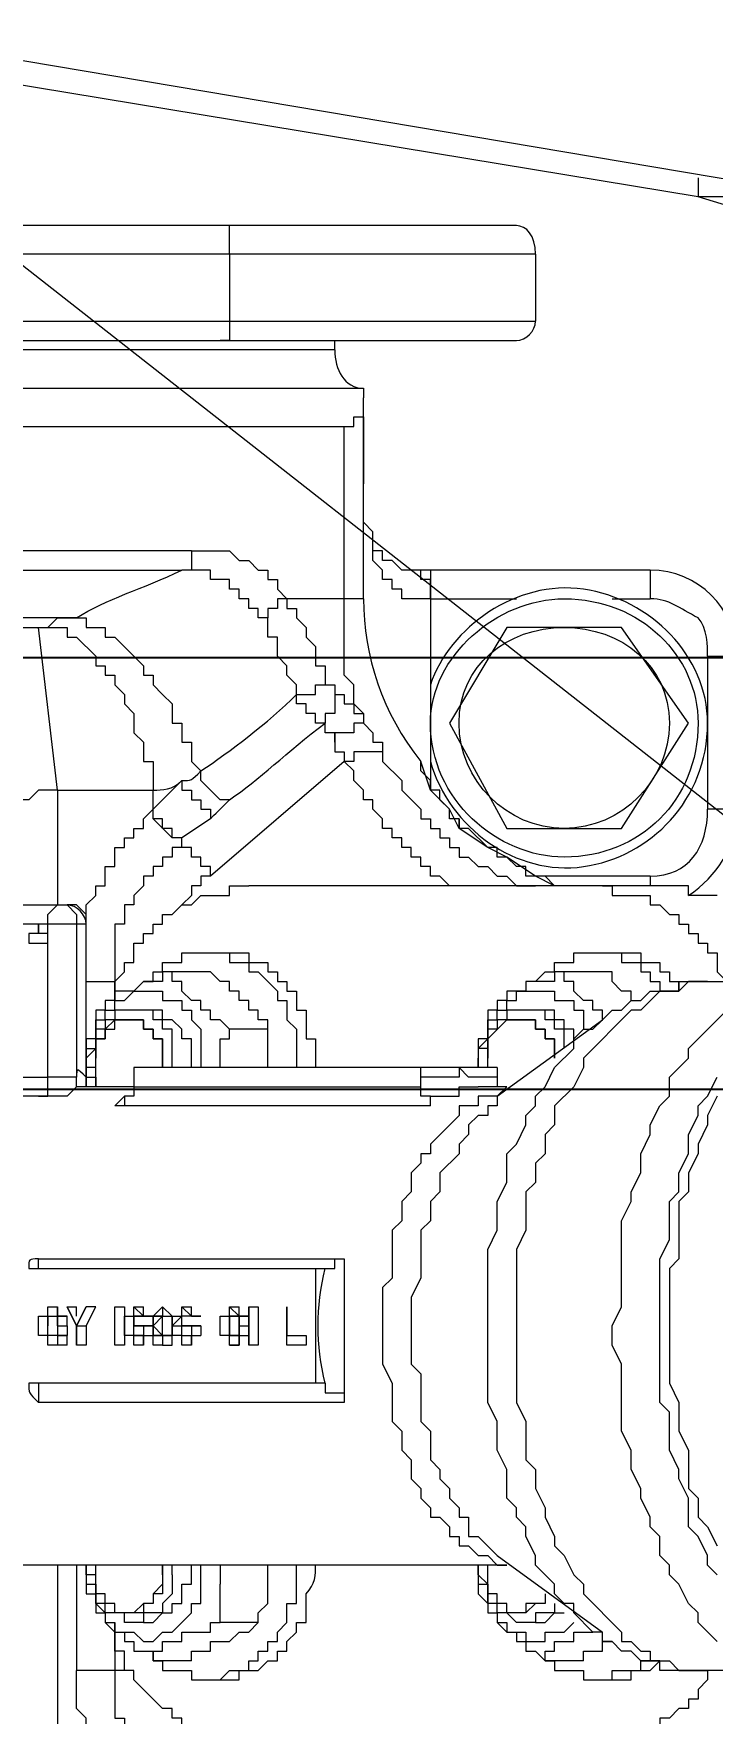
# Model space of a CAD drawing. Header units: millimetres. Extents: x 25083 to 52777, y 24772 to 45779.
# Drawn here: x 38677.4 to 38703.8, y 33443.9 to 33509.1 of the extents above; entities that cross this region are included whole.
import ezdxf

# ---------------------------------------------------------------- set-up
doc = ezdxf.new("R2010")
doc.units = ezdxf.units.MM
doc.layers.add('小车', color=7, linetype='Continuous')
doc.styles.get("Standard").update_dxf_attribs({"font": ''})
doc.styles.get('Standard').set_extended_font_data('SimSun')
doc.dimstyles.new('15', dxfattribs={"dimtxt": 15, "dimasz": 10, "dimexe": 2, "dimexo": 1, "dimgap": 1, "dimtad": 1, "dimdsep": 46, "dimtxsty": 'Standard', "dimcen": 2.5, "dimadec": 0, "dimazin": 0, "dimtfac": 1, "dimtmove": 2, "dimatfit": 3, "dimfxl": 1, "dimtolj": 1, "dimarcsym": 0})
doc.dimstyles.new('ISO-25', dxfattribs={"dimtxt": 2.5, "dimasz": 2.5, "dimexe": 1.25, "dimexo": 0.625, "dimtad": 1, "dimtxsty": 'Standard', "dimcen": 2.5, "dimadec": 0, "dimazin": 0, "dimtfac": 1, "dimtmove": 0, "dimatfit": 3, "dimfxl": 1, "dimarcsym": 0})

# ---------------------------------------------------------------- blocks, each defined once
blk = doc.blocks.new('*D925')
at = {"color": 0, "lineweight": -2}
for p, q in [((29677.862, 34881.662), (29677.862, 32448.293)), ((40733.017, 34757.645), (40733.017, 32448.293)), ((29680.362, 32449.543), (40730.517, 32449.543))]:
    blk.add_line(p, q, dxfattribs=at)
at = {"color": 0}
for points in [[(29680.362, 32449.96), (29680.362, 32449.127), (29677.862, 32449.543)], [(40730.517, 32449.127), (40730.517, 32449.96), (40733.017, 32449.543)]]:
    blk.add_solid(points, dxfattribs=at)
at = {"layer": 'DEFPOINTS', "color": 0}
for p in [(29677.862, 34882.287), (40733.017, 34758.27), (40733.017, 32449.543)]:
    blk.add_point(p, dxfattribs=at)
at = {"color": 0, "insert": (35205.439, 32451.628), "char_height": 2.5, "attachment_point": 5}
blk.add_mtext('11055,15', dxfattribs=at)
blk = doc.blocks.new('zw$D2F4')
at = {"color": 7, "lineweight": 5}
for points in [[(317.883, 880.492), (317.883, 794.708)], [(318.626, 880.492), (318.626, 793.966)], [(321.226, 793.966), (321.226, 880.492)], [(322.34, 794.708), (322.34, 880.492)], [(309.713, 807.334), (309.713, 842.614)], [(314.541, 842.614), (314.541, 801.393)], [(308.971, 841.871), (308.971, 807.706)], [(316.027, 840.014), (316.027, 800.65)], [(317.512, 801.764), (317.512, 839.271)], [(307.114, 811.791), (307.114, 837.043)], [(323.825, 784.682), (330.881, 826.645)], [(323.454, 787.652), (329.395, 823.674)], [(270.349, 795.08), (270.349, 817.361)], [(300.429, 812.533), (300.429, 813.276), (300.058, 813.648), (300.058, 815.133)], [(306.743, 815.133), (306.743, 813.276)], [(288.546, 813.276), (288.546, 814.762)], [(289.289, 814.39), (289.289, 812.905)], [(295.23, 811.419), (295.23, 814.762)], [(295.973, 814.39), (295.973, 812.162)], [(276.662, 801.393), (276.662, 813.276)], [(277.034, 813.276), (276.662, 813.276)], [(277.405, 813.276), (277.034, 813.276)], [(277.405, 802.135), (277.405, 813.648)], [(279.262, 813.276), (279.633, 813.276)], [(279.262, 812.905), (279.262, 813.276)], [(279.633, 813.276), (280.005, 813.276)], [(280.005, 813.276), (280.005, 812.905)], [(281.861, 813.648), (281.861, 802.135)], [(281.861, 813.276), (282.233, 813.276)], [(282.233, 813.276), (282.233, 801.393)], [(288.917, 811.419), (288.917, 811.791), (288.546, 812.162), (288.546, 813.276)], [(288.546, 813.276), (288.546, 812.905), (289.289, 812.905)], [(294.859, 813.648), (294.488, 813.648), (294.488, 813.276)], [(294.488, 813.276), (294.488, 812.905), (294.859, 812.905)], [(295.23, 813.276), (294.859, 813.276), (294.859, 813.648)], [(294.859, 812.905), (294.859, 813.276), (295.23, 813.276)], [(300.429, 812.533), (306.743, 813.276)], [(306.743, 813.276), (306.743, 812.162), (306.371, 812.162), (306.371, 811.791), (305.628, 811.048), (305.257, 811.048), (305.257, 810.677), (304.886, 810.677), (304.886, 810.305), (304.514, 810.305), (304.143, 809.934), (303.772, 809.934), (303.4, 809.563), (302.658, 809.563), (302.286, 809.191), (301.544, 809.191), (301.544, 808.82), (300.429, 808.82)], [(306.743, 813.276), (306.743, 812.905), (307.114, 812.533), (307.114, 811.791)], [(270.349, 812.533), (259.209, 812.533)], [(278.891, 812.533), (278.891, 812.905)], [(278.891, 812.905), (279.262, 812.905)], [(278.891, 812.162), (278.891, 812.533)], [(279.262, 812.533), (278.891, 812.533)], [(279.262, 812.905), (279.633, 812.905)], [(279.262, 812.905), (279.633, 812.905)], [(279.262, 812.533), (279.262, 812.905)], [(279.262, 812.533), (279.262, 812.905)], [(279.262, 812.533), (279.262, 812.905)], [(279.262, 812.533), (279.262, 812.905)], [(279.633, 812.533), (279.262, 812.533)], [(279.633, 812.533), (279.262, 812.533)], [(279.262, 812.533), (279.262, 812.162)], [(279.262, 812.533), (279.262, 812.162)], [(279.262, 812.533), (279.262, 812.162)], [(279.262, 812.162), (279.262, 812.533)], [(279.633, 812.905), (280.005, 812.905)], [(280.005, 812.905), (279.633, 812.905)], [(279.633, 812.533), (279.633, 812.162)], [(280.005, 812.533), (279.633, 812.533)], [(279.633, 812.533), (280.005, 812.533)], [(280.005, 812.905), (280.005, 812.533)], [(280.005, 812.905), (280.376, 812.905)], [(280.005, 812.905), (280.005, 812.533)], [(280.005, 812.533), (280.005, 812.162)], [(280.005, 812.533), (280.005, 812.162)], [(280.005, 812.533), (280.005, 812.162)], [(280.005, 812.533), (280.376, 812.533)], [(280.376, 812.533), (280.005, 812.533)], [(280.005, 812.162), (280.005, 812.533)], [(280.376, 812.905), (280.376, 812.533)], [(289.289, 812.905), (295.23, 812.905)], [(289.289, 811.791), (289.289, 812.905)], [(295.23, 812.905), (295.602, 812.905), (295.973, 812.533)], [(295.973, 812.533), (295.973, 812.162), (295.602, 811.791), (295.23, 811.791)], [(300.429, 812.533), (295.973, 812.533)], [(300.429, 812.533), (300.429, 808.82)], [(259.951, 808.82), (261.065, 809.934), (261.437, 809.934), (261.437, 810.305), (261.808, 810.305), (261.808, 810.677), (262.551, 810.677), (262.922, 811.048), (263.294, 811.048), (263.665, 811.419), (264.408, 811.419), (264.779, 811.791), (266.264, 811.791)], [(270.349, 811.791), (266.264, 811.791)], [(266.264, 809.934), (266.264, 811.791)], [(278.891, 812.162), (279.262, 812.162)], [(279.633, 811.791), (278.891, 811.791)], [(278.891, 811.791), (279.633, 811.791)], [(278.891, 811.419), (278.891, 811.791)], [(279.633, 812.162), (279.262, 812.162)], [(279.633, 812.162), (280.005, 812.162)], [(279.633, 811.791), (280.376, 812.162)], [(280.376, 812.162), (279.633, 811.791)], [(279.633, 811.791), (280.376, 811.419)], [(280.376, 811.419), (279.633, 811.791)], [(279.633, 811.791), (279.633, 811.419)], [(280.005, 811.791), (280.376, 811.791)], [(280.376, 812.162), (280.376, 811.791)], [(288.917, 811.419), (288.917, 811.791), (289.289, 811.791)], [(295.23, 811.791), (289.289, 811.791)], [(295.23, 811.419), (295.602, 811.419), (295.973, 811.791), (295.973, 812.162)], [(307.114, 811.791), (307.114, 811.419), (306.743, 811.419), (306.743, 810.677), (306.371, 810.677), (306.371, 810.305), (305.257, 809.191), (304.886, 809.191), (304.886, 808.82), (304.514, 808.82), (304.143, 808.449), (303.772, 808.077), (303.029, 808.077), (303.029, 807.706), (302.286, 807.706), (302.286, 807.334), (301.544, 807.334), (301.172, 806.963)], [(270.349, 811.419), (269.607, 811.419), (269.607, 811.048), (268.864, 811.048), (268.493, 810.677), (268.121, 810.677), (268.121, 810.305), (267.75, 810.305), (267.75, 809.563), (267.378, 809.191), (267.378, 808.82), (267.75, 808.449), (267.75, 808.077), (268.493, 807.334), (268.864, 807.334), (268.864, 806.963), (269.978, 806.963)], [(268.121, 809.563), (268.121, 809.934), (268.493, 809.934), (268.493, 810.677), (268.864, 810.677), (268.864, 811.048), (269.978, 811.048), (269.978, 811.419), (270.349, 811.419)], [(270.349, 811.419), (269.235, 811.419), (269.235, 811.048), (268.864, 811.048)], [(279.633, 811.419), (278.891, 811.419)], [(279.633, 811.419), (280.376, 811.048)], [(280.376, 811.048), (280.376, 811.419)], [(288.917, 811.048), (288.917, 811.419), (289.289, 811.419)], [(290.403, 811.419), (288.917, 811.419)], [(288.917, 811.048), (288.917, 811.419), (289.289, 811.419)], [(290.031, 811.419), (289.289, 811.419), (289.289, 811.048), (288.917, 811.048)], [(288.917, 811.048), (289.66, 811.048), (289.66, 811.419), (290.031, 811.419)], [(289.289, 811.419), (295.23, 811.419)], [(289.289, 811.419), (295.23, 811.419)], [(290.403, 811.419), (290.403, 811.048), (291.517, 811.048), (291.517, 810.677), (291.888, 810.677), (291.888, 810.305), (292.26, 810.305), (292.26, 809.934), (292.631, 809.563), (292.631, 808.449), (292.26, 808.449), (292.26, 807.706), (291.888, 807.706), (291.888, 807.334), (291.517, 807.334), (291.145, 806.963), (289.66, 806.963)], [(291.888, 809.563), (291.888, 810.305), (291.517, 810.305), (291.517, 810.677), (291.145, 810.677), (291.145, 811.048), (290.403, 811.048), (290.031, 811.419)], [(291.888, 810.677), (291.888, 811.048), (290.774, 811.048), (290.774, 811.419), (290.403, 811.419)], [(293.002, 811.419), (293.002, 810.305)], [(295.602, 811.419), (295.973, 811.419), (296.344, 811.048), (296.716, 811.048), (296.716, 810.677), (297.459, 810.677), (297.459, 810.305), (298.201, 810.305), (298.201, 809.934), (298.573, 809.934), (298.573, 809.563), (298.944, 809.563), (298.944, 809.191), (299.315, 809.191), (299.687, 808.82)], [(268.864, 811.048), (268.493, 811.048), (268.493, 810.677), (268.121, 810.677), (267.75, 810.305), (267.75, 809.934), (267.378, 809.934), (267.378, 809.563), (267.007, 809.563), (267.007, 809.191), (267.007, 808.82), (266.636, 808.82)], [(268.493, 809.934), (268.493, 810.305), (268.864, 810.305), (268.864, 810.677), (269.235, 810.677), (269.235, 811.048), (270.349, 811.048)], [(288.917, 809.563), (288.917, 811.048)], [(288.917, 810.677), (288.917, 811.048), (290.031, 811.048)], [(291.517, 809.934), (291.517, 810.305), (291.145, 810.677), (290.774, 810.677), (290.774, 811.048), (290.031, 811.048)], [(293.374, 808.077), (293.374, 808.449), (293.002, 808.449), (293.002, 809.191), (292.631, 809.563), (292.631, 810.305), (292.26, 810.305), (292.26, 810.677), (291.888, 810.677)], [(266.264, 810.305), (264.408, 810.305), (264.408, 809.934), (263.665, 809.934), (263.294, 809.563), (262.922, 809.563), (262.922, 809.191), (262.551, 809.191), (262.179, 808.82), (261.437, 808.077), (261.065, 808.077), (261.065, 807.706)], [(263.665, 805.106), (263.665, 806.963), (264.036, 806.963), (264.036, 807.706), (264.408, 807.706), (264.408, 808.077), (264.779, 808.077), (264.779, 808.449), (265.15, 808.82), (265.893, 809.563), (266.264, 809.563), (266.264, 809.934), (267.007, 809.934), (267.007, 810.305), (268.121, 810.305)], [(267.75, 810.305), (266.264, 810.305)], [(269.978, 808.449), (269.607, 808.449), (269.235, 808.82), (268.864, 808.82), (268.864, 809.191), (268.493, 809.191), (268.493, 809.934)], [(278.891, 810.305), (280.005, 810.305)], [(278.891, 809.934), (278.891, 810.305)], [(279.262, 809.934), (278.891, 809.934)], [(280.376, 809.934), (278.891, 809.934)], [(279.262, 809.934), (279.633, 809.934)], [(279.262, 809.563), (279.262, 809.934)], [(279.633, 809.934), (280.005, 809.934)], [(280.005, 810.305), (280.376, 810.305)], [(280.005, 809.934), (280.005, 809.563)], [(280.376, 809.934), (280.005, 809.934)], [(280.376, 810.305), (280.376, 809.934)], [(288.175, 798.05), (288.175, 810.305)], [(288.546, 809.934), (288.175, 809.934), (288.175, 810.305)], [(288.917, 809.563), (288.546, 809.563), (288.546, 809.934)], [(289.66, 808.449), (290.774, 808.449), (290.774, 808.82), (291.145, 808.82), (291.145, 809.191), (291.517, 809.191), (291.517, 809.934)], [(293.002, 810.305), (292.26, 810.305)], [(292.26, 810.305), (293.002, 810.305), (293.374, 809.934), (293.745, 809.934), (293.745, 809.563), (294.488, 809.563), (294.488, 809.191), (294.859, 809.191), (294.859, 808.82), (295.23, 808.82), (295.23, 808.449), (295.602, 808.449), (295.602, 808.077), (295.973, 807.706), (295.973, 807.334), (296.344, 806.963), (296.344, 805.849), (296.716, 805.849), (296.716, 805.106)], [(298.201, 807.706), (298.201, 808.077), (297.83, 808.077), (297.83, 808.449), (297.459, 808.449), (297.459, 808.82), (297.087, 808.82), (297.087, 809.191), (296.716, 809.191), (296.344, 809.563), (295.973, 809.563), (295.973, 809.934), (295.23, 809.934), (295.23, 810.305), (294.488, 810.305), (293.002, 810.305)], [(269.978, 808.077), (269.235, 808.077), (268.864, 808.449), (268.493, 808.449), (268.493, 808.82), (268.493, 809.191), (268.121, 809.191), (268.121, 809.563)], [(278.891, 809.191), (278.891, 809.563)], [(278.891, 809.191), (278.891, 809.563)], [(278.891, 809.563), (279.262, 809.563)], [(278.891, 809.191), (279.262, 809.191)], [(279.262, 809.191), (278.891, 809.191)], [(279.262, 809.563), (279.262, 809.191)], [(279.262, 809.563), (279.633, 809.563)], [(279.262, 809.563), (279.633, 809.563)], [(279.262, 809.191), (279.262, 809.563)], [(279.262, 809.191), (279.262, 808.82)], [(279.633, 809.191), (279.262, 809.191)], [(279.633, 809.191), (279.262, 809.191)], [(279.262, 809.191), (279.262, 808.82)], [(279.262, 809.191), (279.262, 808.82)], [(279.633, 809.563), (279.633, 809.191)], [(279.633, 809.563), (280.005, 809.563)], [(280.005, 809.563), (279.633, 809.563)], [(279.633, 809.563), (279.633, 809.191)], [(279.633, 809.563), (279.633, 809.191)], [(279.633, 809.191), (279.633, 809.563)], [(279.633, 808.82), (279.633, 809.191)], [(279.633, 809.191), (279.633, 808.82)], [(279.633, 808.82), (279.633, 809.191)], [(280.005, 809.563), (280.005, 809.191)], [(280.005, 809.563), (280.376, 809.563)], [(280.376, 809.563), (280.005, 809.191)], [(280.005, 809.191), (280.005, 809.563)], [(280.005, 809.191), (280.005, 808.82)], [(280.005, 808.82), (280.005, 809.191)], [(280.005, 809.191), (280.376, 809.191)], [(280.005, 808.82), (280.005, 809.191)], [(280.376, 809.563), (280.376, 809.191)], [(288.917, 809.563), (288.917, 798.422)], [(289.289, 809.563), (288.917, 809.563)], [(289.66, 809.563), (289.289, 809.563)], [(289.66, 795.451), (289.66, 809.563)], [(289.66, 808.077), (291.145, 808.077), (291.145, 808.449), (291.517, 808.449), (291.517, 808.82), (291.888, 808.82), (291.888, 809.563)], [(293.002, 809.191), (293.002, 808.82), (293.374, 808.82), (293.374, 808.449), (293.745, 808.449), (293.745, 807.706), (294.116, 807.706), (294.116, 807.334), (294.116, 806.592)], [(266.636, 808.82), (266.636, 808.449), (266.264, 808.449), (266.264, 807.334), (265.893, 807.334), (265.893, 806.963), (265.893, 806.592)], [(266.636, 807.334), (266.636, 808.82)], [(266.636, 808.82), (267.007, 808.82), (267.007, 808.449), (267.378, 808.449), (267.378, 807.706), (267.75, 807.706), (267.75, 806.592), (268.121, 806.592), (268.121, 806.22)], [(278.891, 808.449), (278.891, 808.82)], [(278.891, 808.82), (279.262, 808.82)], [(279.262, 808.449), (279.262, 808.82)], [(279.262, 808.449), (279.262, 808.82)], [(279.262, 808.449), (279.262, 808.82)], [(279.262, 808.82), (279.633, 808.82)], [(279.262, 808.449), (279.633, 808.82)], [(279.633, 808.82), (279.262, 808.82)], [(279.262, 808.82), (279.262, 808.449)], [(279.633, 808.82), (280.005, 808.449)], [(280.005, 808.82), (279.633, 808.82)], [(279.633, 808.82), (280.005, 808.82)], [(280.005, 808.449), (280.005, 808.82)], [(280.005, 808.82), (280.376, 808.449)], [(280.005, 808.449), (280.005, 808.82)], [(280.005, 808.449), (280.005, 808.82)], [(280.005, 808.82), (280.005, 808.449)], [(298.201, 807.706), (298.573, 807.706), (298.573, 808.077), (299.315, 808.82), (299.687, 808.82)], [(298.573, 807.706), (298.573, 808.077), (298.944, 808.077), (298.944, 808.449), (299.315, 808.449), (299.315, 808.82), (299.687, 808.82)], [(299.687, 808.82), (300.801, 807.706)], [(299.687, 808.82), (300.429, 808.82)], [(279.262, 808.449), (278.891, 808.449)], [(278.891, 808.449), (278.891, 808.077)], [(278.891, 808.449), (278.891, 808.077)], [(278.891, 808.077), (279.262, 808.077)], [(279.262, 808.077), (279.262, 808.449)], [(279.262, 808.449), (279.633, 808.449)], [(279.262, 808.449), (279.262, 808.077)], [(279.262, 808.449), (279.262, 808.077)], [(279.633, 808.077), (279.262, 808.077)], [(279.262, 808.077), (279.633, 808.077)], [(279.262, 807.706), (279.262, 808.077)], [(279.633, 808.449), (280.005, 808.449)], [(279.633, 808.077), (279.633, 807.706)], [(279.633, 808.077), (280.005, 808.077)], [(280.005, 807.706), (279.633, 808.077)], [(279.633, 808.077), (279.633, 807.706)], [(279.633, 808.077), (280.005, 808.077)], [(280.005, 808.077), (279.633, 808.077)], [(280.005, 808.449), (280.005, 808.077)], [(280.005, 808.449), (280.005, 808.077)], [(280.005, 808.449), (280.005, 808.077)], [(280.005, 808.077), (280.376, 808.449)], [(280.376, 808.449), (280.005, 808.449)], [(280.005, 808.449), (280.005, 808.077)], [(280.005, 808.077), (280.005, 807.706)], [(291.888, 806.963), (292.26, 806.963), (292.26, 807.334), (292.631, 807.706), (293.002, 807.706), (293.002, 808.077), (293.374, 808.077)], [(293.374, 806.592), (293.374, 808.077)], [(266.636, 807.334), (267.007, 807.334), (267.007, 806.592), (267.378, 806.592), (267.378, 805.849), (267.75, 805.478), (267.75, 805.106), (268.121, 804.735)], [(278.891, 807.334), (278.891, 807.706)], [(278.891, 807.334), (278.891, 807.706)], [(278.891, 807.706), (279.262, 807.706)], [(278.891, 807.334), (279.262, 807.334)], [(279.262, 807.334), (278.891, 807.334)], [(279.262, 807.706), (279.262, 807.334)], [(279.262, 807.706), (279.633, 807.706)], [(279.262, 807.706), (279.633, 807.706)], [(279.262, 807.334), (279.262, 806.963)], [(279.633, 807.334), (279.262, 807.334)], [(279.633, 807.334), (279.262, 807.334)], [(279.262, 807.334), (279.262, 806.963)], [(279.262, 807.334), (279.262, 806.963)], [(279.633, 807.706), (280.005, 807.706)], [(279.633, 807.706), (279.633, 807.334)], [(279.633, 807.706), (279.633, 807.334)], [(279.633, 807.334), (279.633, 807.706)], [(279.633, 806.963), (279.633, 807.334)], [(279.633, 807.334), (279.633, 806.963)], [(279.633, 806.963), (279.633, 807.334)], [(280.005, 807.706), (280.376, 807.706)], [(280.376, 807.706), (280.005, 807.334)], [(280.005, 807.334), (280.005, 807.706)], [(280.005, 807.334), (280.005, 806.963)], [(280.005, 806.963), (280.005, 807.334)], [(280.005, 807.334), (280.376, 807.334)], [(280.005, 806.963), (280.005, 807.334)], [(280.376, 807.706), (280.376, 807.334)], [(297.087, 806.592), (297.087, 806.963), (296.716, 806.963), (296.716, 807.334), (296.344, 807.334), (295.973, 807.706)], [(297.087, 806.592), (297.459, 806.592), (297.459, 806.963), (297.83, 806.963), (297.83, 807.334), (298.201, 807.334), (298.201, 807.706)], [(299.315, 806.592), (298.573, 807.706)], [(300.801, 807.706), (300.429, 807.706), (300.429, 807.334), (300.058, 807.334), (300.058, 806.963), (299.687, 806.963), (299.687, 806.592), (299.315, 806.592)], [(307.114, 804.735), (307.485, 804.735), (307.485, 805.106), (307.857, 805.106), (307.857, 805.478), (308.228, 805.478), (308.228, 805.849), (308.599, 805.849), (308.599, 806.22), (308.599, 806.592), (308.971, 806.592), (308.971, 807.706)], [(309.713, 807.334), (309.713, 805.849), (309.342, 805.478), (309.342, 805.106), (308.971, 804.735), (308.971, 804.364), (308.599, 804.364), (308.599, 803.992), (308.228, 803.992), (307.857, 803.621)], [(309.713, 807.334), (308.971, 807.334), (308.971, 807.706)], [(265.893, 806.592), (265.893, 806.22)], [(265.893, 806.592), (265.893, 806.22), (266.264, 805.849), (266.264, 805.106), (266.636, 805.106), (266.636, 804.735), (267.007, 804.735), (267.007, 804.364), (267.378, 804.364), (267.378, 803.992), (267.75, 803.992), (268.121, 803.621), (268.864, 803.621), (268.864, 803.25), (269.235, 803.25)], [(279.633, 806.963), (279.262, 806.963)], [(294.116, 806.592), (294.116, 805.849), (293.745, 805.849), (293.745, 805.106), (293.374, 805.106), (293.374, 804.735), (293.002, 804.364), (292.631, 803.992), (292.26, 803.992), (292.26, 803.621), (291.517, 803.621), (291.145, 803.25), (289.66, 803.25)], [(291.145, 805.849), (291.517, 806.22), (291.517, 806.592), (291.888, 806.592), (291.888, 806.963)], [(291.145, 804.364), (291.517, 804.364), (291.517, 804.735), (291.888, 804.735), (291.888, 805.106), (292.26, 805.106), (292.26, 805.478), (292.631, 805.478), (292.631, 805.849), (293.002, 805.849), (293.002, 806.22), (293.374, 806.592)], [(294.116, 806.592), (294.116, 806.22)], [(301.544, 801.393), (297.087, 806.592)], [(300.058, 805.849), (300.058, 806.22), (300.801, 806.963), (301.172, 806.963)], [(265.893, 806.22), (265.893, 805.478), (266.264, 805.478), (266.264, 804.735), (266.636, 804.364), (266.636, 803.992), (267.007, 803.992), (267.007, 803.621), (267.378, 803.621), (267.75, 803.25), (268.121, 803.25), (268.121, 802.878), (269.235, 802.878)], [(268.121, 804.735), (268.121, 806.22)], [(268.121, 806.22), (269.235, 806.22), (269.607, 806.22)], [(279.262, 806.22), (279.633, 806.22)], [(279.262, 805.849), (279.262, 806.22)], [(279.633, 806.22), (280.005, 806.22)], [(280.005, 806.22), (280.005, 805.849)], [(289.66, 806.22), (290.774, 806.22), (290.774, 805.849), (291.145, 805.849)], [(294.116, 806.22), (294.116, 805.106), (293.745, 805.106), (293.745, 804.364), (293.374, 804.364), (293.374, 803.992), (293.002, 803.992), (293.002, 803.621), (292.631, 803.621), (292.631, 803.25), (291.888, 803.25), (291.888, 802.878), (290.774, 802.878), (290.774, 802.507), (289.66, 802.507)], [(318.626, 805.849), (317.883, 805.849), (317.883, 806.22)], [(321.226, 805.849), (322.34, 805.849), (322.34, 806.22)], [(278.891, 805.478), (278.891, 805.849)], [(278.891, 805.849), (278.891, 805.478)], [(278.891, 805.849), (279.262, 805.849)], [(278.891, 805.478), (279.262, 805.478)], [(279.262, 805.478), (278.891, 805.478)], [(279.262, 805.849), (279.262, 805.478)], [(279.262, 805.478), (279.262, 805.849)], [(279.262, 805.849), (279.633, 805.849)], [(279.633, 805.849), (279.262, 805.849)], [(279.262, 805.478), (279.262, 805.849)], [(279.262, 805.478), (279.262, 805.106)], [(279.262, 805.478), (279.633, 805.478)], [(279.633, 805.478), (279.262, 805.478)], [(279.262, 805.478), (279.262, 805.106)], [(279.262, 805.478), (279.262, 805.106)], [(279.262, 805.478), (279.262, 805.106)], [(279.633, 805.849), (280.005, 805.849)], [(280.005, 805.849), (279.633, 805.849)], [(279.633, 805.478), (279.633, 805.106)], [(279.633, 805.478), (279.633, 805.106)], [(280.005, 805.478), (279.633, 805.478)], [(279.633, 805.478), (280.005, 805.478)], [(280.005, 805.849), (280.005, 805.478)], [(280.005, 805.849), (280.376, 805.849)], [(280.005, 805.478), (280.005, 805.849)], [(280.376, 805.849), (280.005, 805.478)], [(280.005, 805.478), (280.005, 805.849)], [(280.005, 805.478), (280.005, 805.106)], [(280.005, 805.478), (280.005, 805.106)], [(280.005, 805.478), (280.005, 805.106)], [(280.005, 805.478), (280.376, 805.478)], [(280.005, 805.106), (280.005, 805.478)], [(280.376, 805.849), (280.376, 805.478)], [(291.145, 804.364), (291.145, 805.849)], [(321.226, 805.849), (318.626, 805.849)], [(268.121, 804.735), (268.493, 804.735), (268.864, 804.364), (269.607, 804.364)], [(280.376, 805.106), (278.891, 805.106)], [(278.891, 805.106), (280.005, 805.106)], [(278.891, 804.735), (278.891, 805.106)], [(280.376, 804.735), (278.891, 804.735)], [(279.262, 805.106), (279.633, 805.106)], [(279.633, 805.106), (280.005, 805.106)], [(280.005, 805.106), (280.376, 805.106)], [(280.376, 805.106), (280.376, 804.735)], [(296.716, 788.395), (296.716, 805.106)], [(304.143, 803.25), (304.514, 803.25), (304.886, 803.621), (305.257, 803.621), (305.628, 803.992), (306.371, 803.992), (306.371, 804.364), (307.114, 804.364), (307.114, 804.735)], [(307.857, 803.621), (307.857, 803.992), (307.485, 803.992), (307.485, 804.364), (307.114, 804.364), (307.114, 804.735)], [(289.66, 804.364), (291.145, 804.364)], [(278.891, 803.621), (280.376, 803.621)], [(278.891, 802.878), (278.891, 803.621)], [(280.376, 803.621), (279.262, 803.621)], [(280.376, 803.621), (279.262, 803.621)], [(279.262, 803.621), (279.262, 802.878)], [(307.857, 803.621), (307.485, 803.621), (307.485, 803.25), (307.114, 803.25), (306.743, 802.878), (306.371, 802.878), (306, 802.507), (305.257, 802.507), (305.257, 802.135), (304.514, 802.135)], [(307.857, 800.65), (307.857, 803.621)], [(279.262, 802.878), (278.891, 802.878)], [(279.262, 802.878), (278.891, 802.878)], [(303.029, 802.135), (303.029, 802.507), (303.4, 802.507), (303.4, 802.878), (303.772, 802.878), (303.772, 803.25), (304.143, 803.25)], [(304.143, 803.25), (304.143, 802.507), (304.514, 802.507), (304.514, 802.135)], [(277.405, 802.135), (277.034, 802.135), (277.034, 801.393), (276.662, 801.393)], [(281.861, 802.507), (277.405, 802.507)], [(281.861, 802.135), (281.861, 801.764), (282.233, 801.764), (282.233, 801.393)], [(302.286, 801.764), (302.658, 801.764), (302.658, 802.135), (303.029, 802.135)], [(304.143, 801.764), (303.4, 801.764), (303.4, 802.135), (303.029, 802.135)], [(304.514, 802.135), (304.514, 801.764), (304.143, 801.764)], [(282.233, 801.393), (276.662, 801.393)], [(296.716, 796.936), (296.716, 797.308), (297.087, 797.679), (297.087, 798.05), (297.459, 798.05), (297.459, 798.422), (297.83, 798.422), (297.83, 798.793), (298.201, 798.793), (298.201, 799.165), (298.573, 799.165), (298.573, 799.536), (298.944, 799.536), (298.944, 799.907), (299.315, 799.907), (299.687, 800.279), (300.058, 800.279), (300.058, 800.65), (300.429, 800.65), (300.801, 801.021), (301.172, 801.021), (301.544, 801.393)], [(302.286, 801.764), (301.915, 801.764), (301.915, 801.393), (301.544, 801.393)], [(301.915, 799.907), (301.915, 801.021), (301.544, 801.021), (301.544, 801.393)], [(303.4, 800.65), (303.029, 800.65), (303.029, 801.021), (302.658, 801.021), (302.658, 801.764), (302.286, 801.764)], [(304.143, 801.764), (304.143, 801.393), (303.772, 801.393), (303.772, 801.021), (303.4, 801.021), (303.4, 800.65)], [(303.4, 800.65), (303.772, 801.021), (304.514, 801.021), (304.886, 801.393), (307.857, 801.393)], [(307.857, 801.393), (314.541, 801.393)], [(314.541, 801.393), (314.541, 801.021), (314.912, 801.021), (314.912, 800.65)], [(317.512, 801.764), (317.883, 801.764)], [(303.4, 800.65), (303.029, 800.65), (302.658, 800.279), (302.286, 800.279), (302.286, 799.907), (301.915, 799.907)], [(307.857, 800.65), (315.655, 800.65)], [(307.857, 798.05), (307.857, 799.165), (308.228, 799.165), (308.228, 799.536), (308.599, 799.536), (308.599, 799.907), (308.971, 799.907), (309.342, 800.279), (310.456, 800.279), (310.827, 800.65), (312.313, 800.65)], [(308.971, 798.422), (308.971, 799.165), (309.342, 799.536), (309.342, 799.907), (309.713, 799.907), (309.713, 800.279), (310.456, 800.279), (310.827, 800.65), (312.313, 800.65)], [(314.912, 800.65), (312.313, 800.65)], [(312.313, 800.65), (314.912, 800.65)], [(316.027, 800.65), (315.655, 800.65)], [(288.917, 795.08), (288.546, 795.451), (288.546, 796.194), (288.175, 796.194), (288.175, 796.936), (287.803, 796.936), (286.689, 798.05), (286.318, 798.05), (286.318, 798.422), (285.946, 798.422), (285.575, 798.793), (284.832, 798.793), (284.461, 799.165), (283.718, 799.165), (283.347, 799.536), (281.49, 799.536), (281.119, 799.907), (278.148, 799.907), (277.405, 799.536), (275.92, 799.536), (275.548, 799.165), (274.806, 799.165), (274.434, 798.793), (273.692, 798.793), (273.32, 798.422), (272.949, 798.422), (272.578, 798.05), (272.206, 798.05), (272.206, 797.679), (271.835, 797.308), (271.463, 797.308), (271.463, 796.936), (271.092, 796.936), (271.092, 796.565), (270.721, 796.194), (270.721, 795.822), (270.349, 795.451), (270.349, 795.08)], [(301.915, 799.907), (301.544, 799.907), (300.801, 799.165), (300.429, 799.165), (299.687, 798.422), (299.315, 798.422), (299.315, 798.05), (298.944, 798.05), (298.944, 797.679), (298.573, 797.679), (298.573, 797.308), (298.201, 797.308), (298.201, 796.936), (297.83, 796.936), (297.83, 796.565), (297.459, 796.194), (297.459, 795.822), (297.087, 795.451), (297.087, 795.08), (296.716, 794.708), (296.716, 793.966)], [(288.546, 795.451), (288.175, 795.451), (288.175, 795.822), (287.803, 795.822), (287.803, 796.194), (287.432, 796.565), (287.061, 796.565), (286.689, 796.936), (286.318, 796.936), (285.575, 797.679), (284.832, 797.679), (284.461, 798.05), (283.718, 798.05), (283.347, 798.422), (281.49, 798.422), (280.747, 798.793), (280.005, 798.793), (279.633, 798.793), (278.148, 798.793), (277.777, 798.422), (275.92, 798.422), (275.548, 798.05), (274.434, 798.05), (274.063, 797.679), (273.692, 797.679), (273.32, 797.308), (272.949, 797.308), (272.578, 796.936), (272.206, 796.936), (272.206, 796.565), (271.463, 796.565), (271.463, 796.194), (270.721, 795.451)], [(288.175, 798.05), (288.546, 798.05), (288.546, 798.422), (288.917, 798.422)], [(288.175, 798.05), (288.546, 798.05), (288.546, 796.936), (288.917, 796.936), (288.917, 796.194)], [(288.917, 798.422), (289.289, 798.422)], [(289.289, 798.422), (289.66, 798.422)], [(289.289, 795.451), (289.289, 796.565), (289.66, 796.936), (289.289, 796.936), (289.289, 797.679), (289.289, 798.422)], [(298.944, 796.936), (299.687, 797.308), (300.429, 798.05), (301.544, 798.422)], [(299.315, 796.936), (299.315, 797.308), (299.687, 797.308), (300.058, 797.679), (300.429, 797.679), (300.429, 798.05), (300.801, 798.05), (301.172, 798.422), (301.544, 798.422)], [(308.971, 798.05), (300.429, 798.05)], [(307.857, 798.05), (308.599, 798.05), (308.599, 798.422), (308.971, 798.422)], [(307.857, 798.05), (307.857, 794.708)], [(308.971, 789.509), (308.971, 798.422)], [(296.716, 792.48), (296.716, 793.223), (297.087, 793.966), (297.83, 795.08), (298.201, 795.822), (298.944, 796.936)], [(296.716, 792.48), (296.716, 793.223), (297.087, 793.594), (297.087, 794.337), (297.459, 794.337), (297.459, 794.708), (297.83, 795.08), (297.83, 795.451), (298.201, 795.451), (298.201, 795.822), (298.944, 796.565), (298.944, 796.936)], [(303.029, 797.308), (298.944, 795.08)], [(298.944, 796.936), (299.315, 796.936)], [(306.743, 795.08), (303.029, 797.308)], [(270.349, 796.194), (269.607, 796.194), (269.607, 795.822), (268.493, 795.822), (268.493, 795.451), (268.121, 795.451), (268.121, 795.08), (267.75, 795.08), (267.75, 794.337), (267.378, 794.337), (267.378, 793.594), (267.75, 793.594), (267.75, 792.851), (268.121, 792.48)], [(268.121, 794.337), (268.121, 794.708), (268.493, 795.08), (268.493, 795.451), (268.864, 795.451), (268.864, 795.822), (269.607, 795.822), (269.978, 796.194), (270.349, 796.194)], [(270.349, 796.194), (269.235, 796.194), (268.864, 795.822)], [(288.917, 795.08), (288.917, 796.194)], [(290.403, 796.194), (289.66, 796.194)], [(291.888, 794.337), (291.888, 795.08), (291.517, 795.08), (291.517, 795.451), (291.145, 795.451), (291.145, 795.822), (290.403, 795.822), (290.403, 796.194), (290.031, 796.194)], [(291.888, 795.451), (291.888, 795.822), (290.774, 795.822), (290.774, 796.194), (290.403, 796.194)], [(290.403, 796.194), (290.774, 795.822), (291.517, 795.822), (291.517, 795.451), (291.888, 795.451), (291.888, 795.08), (292.26, 795.08), (292.26, 794.708), (292.631, 794.708), (292.631, 793.223), (292.26, 793.223), (292.26, 792.48), (291.888, 792.48), (291.888, 792.109), (291.145, 792.109), (291.145, 791.737)], [(268.864, 795.822), (268.493, 795.822), (268.493, 795.451), (268.121, 795.451), (267.75, 795.08), (267.75, 794.708), (267.378, 794.708), (267.378, 794.337), (267.007, 794.337), (267.007, 793.966), (266.636, 793.594)], [(267.75, 791.366), (267.75, 791.737), (268.493, 792.48), (268.864, 792.48), (268.864, 792.851), (269.235, 793.223), (269.607, 793.223), (270.349, 793.966), (270.721, 793.966), (271.463, 794.337), (271.835, 794.337), (272.206, 794.708), (272.578, 794.708), (272.949, 795.08), (274.063, 795.08), (274.806, 795.451), (275.92, 795.451), (276.662, 795.822), (279.262, 795.822), (279.633, 795.822), (282.604, 795.822), (283.347, 795.451), (284.461, 795.451), (285.204, 795.08), (286.318, 795.08), (286.689, 794.708), (287.432, 794.337), (287.803, 794.337), (288.175, 793.966), (288.546, 793.966), (288.917, 793.594), (289.66, 793.223), (290.403, 792.48), (290.774, 792.48), (291.145, 792.109), (291.145, 791.737), (291.517, 791.366)], [(270.721, 795.451), (267.75, 791.366)], [(268.493, 794.708), (268.493, 795.08), (268.864, 795.08), (268.864, 795.451), (269.235, 795.451), (269.235, 795.822), (270.349, 795.822)], [(288.546, 795.451), (291.517, 791.366)], [(289.289, 795.451), (288.917, 795.451)], [(289.66, 795.451), (289.289, 795.451)], [(291.517, 794.708), (291.517, 795.08), (290.774, 795.822), (290.031, 795.822)], [(293.374, 792.851), (293.374, 793.223), (293.002, 793.223), (293.002, 794.337), (292.631, 794.337), (292.631, 795.08), (292.26, 795.08), (292.26, 795.451), (291.888, 795.451)], [(298.944, 795.08), (298.944, 790.623)], [(306.743, 790.623), (306.743, 795.08)], [(293.002, 787.281), (293.002, 788.024), (292.631, 788.395), (292.631, 789.138), (291.888, 789.881), (291.888, 790.252), (290.031, 792.109), (289.66, 792.109), (288.917, 792.48), (288.175, 793.223), (287.432, 793.223), (287.061, 793.594), (286.318, 793.594), (285.946, 793.966), (285.204, 793.966), (284.832, 794.337), (283.347, 794.337), (282.604, 794.708), (276.662, 794.708), (275.92, 794.337), (274.434, 794.337), (274.063, 793.966), (273.32, 793.966), (272.578, 793.594), (272.206, 793.594), (271.463, 793.223), (271.092, 793.223), (270.721, 792.851), (269.978, 792.48), (269.607, 792.109), (269.235, 792.109), (267.75, 790.623), (267.378, 790.623), (267.378, 790.252), (267.007, 789.881), (267.007, 789.509), (266.636, 789.509), (266.636, 788.767), (266.264, 788.395), (266.264, 787.281)], [(268.864, 793.223), (268.493, 793.223), (268.493, 793.966), (268.121, 793.966), (268.121, 794.337)], [(269.235, 793.594), (268.864, 793.594), (268.864, 794.337), (268.493, 794.337), (268.493, 794.708)], [(290.031, 793.223), (290.774, 793.223), (290.774, 793.594), (291.145, 793.594), (291.145, 793.966), (291.517, 793.966), (291.517, 794.708)], [(290.403, 792.851), (291.145, 792.851), (291.145, 793.223), (291.517, 793.223), (291.517, 793.594), (291.888, 793.594), (291.888, 794.337)], [(297.087, 789.509), (297.087, 794.337)], [(266.636, 793.594), (266.636, 793.223), (266.264, 793.223), (266.264, 792.109), (265.893, 792.109), (265.893, 791.737), (265.893, 791.366)], [(266.636, 792.109), (266.636, 793.594)], [(266.636, 793.594), (267.007, 793.594), (267.007, 793.223), (267.378, 793.223), (267.378, 792.48), (267.75, 792.48), (267.75, 791.737)], [(293.002, 793.966), (293.374, 793.594), (293.374, 793.223), (293.745, 793.223), (293.745, 792.48), (294.116, 792.48), (294.116, 792.109), (294.116, 791.366)], [(321.226, 793.966), (318.626, 793.966)], [(291.888, 791.737), (292.26, 791.737), (292.26, 792.109), (292.631, 792.48), (293.002, 792.48), (293.002, 792.851), (293.374, 792.851)], [(293.374, 791.366), (293.374, 792.851)], [(266.636, 792.109), (267.007, 792.109), (267.007, 791.366), (267.378, 791.366), (267.378, 790.995)], [(291.517, 791.366), (291.888, 791.366), (291.888, 791.737)], [(266.264, 786.91), (266.264, 787.281), (265.893, 787.281), (265.522, 787.652), (265.15, 787.652), (265.15, 788.024), (264.779, 788.024), (264.779, 788.395), (264.408, 788.767), (264.408, 789.138), (264.036, 789.138), (264.036, 789.881), (263.665, 789.881), (263.665, 791.366)], [(265.893, 791.366), (265.893, 790.995)], [(265.893, 791.366), (265.893, 790.995), (266.264, 790.995), (266.264, 789.881), (266.636, 789.881), (266.636, 789.509)], [(265.893, 790.995), (265.893, 790.252), (266.264, 790.252), (266.264, 789.509), (266.636, 789.138)], [(266.264, 787.281), (266.264, 789.138), (266.636, 789.138), (266.636, 789.881), (267.007, 790.252), (267.007, 790.623), (267.378, 790.995), (267.378, 791.366), (267.75, 791.366)], [(267.378, 786.91), (268.121, 787.652), (268.493, 787.652), (268.864, 788.024), (269.607, 788.395), (269.978, 788.767), (270.349, 788.767), (270.721, 789.138), (271.463, 789.138), (271.835, 789.509), (272.206, 789.509), (272.949, 789.881), (273.32, 789.881), (274.063, 790.252), (274.806, 790.252), (275.548, 790.623), (277.405, 790.623), (278.148, 790.623), (278.891, 790.995), (279.633, 790.995), (280.376, 790.623), (283.718, 790.623), (284.461, 790.252), (284.832, 790.252), (285.575, 789.881), (286.318, 789.881), (287.061, 789.509), (287.432, 789.509), (288.175, 789.138), (288.546, 788.767), (289.289, 788.767), (290.031, 788.024), (290.403, 788.024), (291.888, 786.538)], [(291.517, 791.366), (291.888, 790.995), (291.888, 790.623), (292.26, 790.252), (292.26, 789.881), (292.631, 789.509), (292.631, 788.395), (293.002, 788.395), (293.002, 788.024), (293.002, 787.281)], [(292.26, 790.252), (292.631, 790.252), (292.631, 790.623), (293.002, 790.995), (293.374, 790.995), (293.374, 791.366)], [(294.116, 791.366), (294.116, 790.623), (293.745, 790.623), (293.745, 789.881), (293.374, 789.881), (293.374, 789.509), (293.002, 789.509), (293.002, 789.138), (292.631, 789.138), (292.631, 788.767)], [(294.116, 790.995), (294.116, 789.881), (293.745, 789.881), (293.745, 789.138), (293.374, 789.138), (293.374, 788.767), (293.002, 788.767), (293.002, 788.395), (292.631, 788.395)], [(296.716, 791.366), (296.716, 790.995), (296.344, 790.995), (296.344, 789.509), (295.973, 789.509), (295.973, 789.138), (295.602, 788.767), (295.602, 788.395), (295.23, 788.395), (295.23, 788.024), (294.859, 788.024), (294.859, 787.652), (294.488, 787.652), (294.488, 787.281), (294.116, 787.281), (294.116, 786.91), (293.374, 786.91), (293.002, 786.538)], [(294.116, 791.366), (294.116, 790.995)], [(307.857, 790.995), (307.857, 789.509)], [(298.944, 790.623), (303.029, 788.024)], [(303.029, 788.024), (306.743, 790.623)], [(269.978, 786.91), (270.349, 787.281), (270.721, 787.281), (271.463, 787.652), (271.835, 788.024), (272.949, 788.024), (273.692, 788.395), (274.063, 788.395), (274.806, 788.767), (276.291, 788.767), (276.662, 789.138), (277.405, 789.138), (278.148, 789.138), (282.233, 789.138), (282.976, 788.767), (284.461, 788.767), (284.832, 788.395), (285.575, 788.395), (286.318, 788.024), (287.061, 788.024), (287.803, 787.652), (288.175, 787.652), (288.546, 787.281), (289.289, 786.91)], [(297.087, 789.509), (296.716, 789.509)], [(308.971, 789.509), (307.857, 789.509)], [(288.546, 786.91), (287.803, 787.281), (287.432, 787.281), (286.689, 787.652), (286.318, 787.652), (285.575, 788.024), (284.832, 788.024), (284.461, 788.395), (282.233, 788.395), (281.861, 788.767), (277.405, 788.767), (276.662, 788.395), (275.548, 788.395), (274.806, 788.024), (273.32, 788.024), (272.949, 787.652), (272.206, 787.652), (271.835, 787.281), (271.092, 786.91)], [(296.344, 786.91), (296.344, 788.024), (296.716, 788.024), (296.716, 788.395)], [(320.854, 779.111), (323.454, 787.652)], [(324.196, 787.652), (323.454, 787.652)], [(323.825, 784.31), (323.825, 785.424), (323.454, 785.424), (323.454, 787.652)], [(266.264, 786.167), (266.264, 787.281)], [(293.002, 787.281), (293.002, 785.053)], [(305.628, 787.281), (299.687, 787.281)], [(299.687, 786.167), (299.687, 787.281)], [(305.628, 787.281), (305.628, 786.167)]]:
    blk.add_lwpolyline(points, dxfattribs=at)
at = {"color": 7, "lineweight": 0}
for points in [[(268.493, 809.934), (268.493, 810.305), (268.864, 810.305), (268.864, 810.677), (269.235, 810.677), (269.235, 811.048), (270.349, 811.048)], [(288.917, 810.677), (288.917, 811.048), (290.031, 811.048)], [(290.031, 811.048), (290.774, 811.048), (290.774, 810.677), (291.145, 810.677), (291.145, 810.305), (291.517, 810.305), (291.517, 809.934)], [(268.493, 809.563), (268.493, 809.934)], [(291.517, 809.934), (291.517, 809.191), (291.145, 809.191), (291.145, 808.82), (290.774, 808.82), (290.774, 808.449), (289.66, 808.449)], [(268.121, 809.191), (268.121, 808.82), (268.493, 808.449), (268.493, 808.077), (268.864, 808.077), (268.864, 807.706), (269.607, 807.706), (269.607, 807.334), (269.978, 807.334)], [(269.978, 808.449), (269.235, 808.449), (269.235, 808.82), (268.864, 808.82), (268.864, 809.191), (268.493, 809.563)], [(289.66, 807.334), (290.774, 807.334), (290.774, 807.706), (291.145, 807.706), (291.517, 808.077), (291.517, 808.449), (291.888, 808.449), (291.888, 809.191)], [(270.349, 808.449), (269.978, 808.449)], [(269.978, 807.334), (270.349, 807.334)], [(268.493, 794.708), (268.493, 795.08), (268.864, 795.08), (268.864, 795.451), (269.235, 795.451), (269.235, 795.822), (270.349, 795.822)], [(289.66, 795.822), (290.031, 795.822)], [(290.031, 795.822), (290.774, 795.822), (291.517, 795.08), (291.517, 794.708)], [(269.235, 793.594), (268.864, 793.594), (268.864, 793.966), (268.493, 794.337), (268.493, 794.708)], [(291.517, 794.708), (291.517, 793.966), (291.145, 793.966), (291.145, 793.594), (290.774, 793.594), (290.774, 793.223), (290.031, 793.223)], [(268.121, 793.966), (268.121, 793.594), (268.493, 793.223), (268.493, 792.851)], [(290.774, 792.48), (291.145, 792.48), (291.145, 792.851), (291.517, 792.851), (291.517, 793.223), (291.888, 793.223), (291.888, 793.966)]]:
    blk.add_lwpolyline(points, dxfattribs=at)
at = {"color": 7, "lineweight": 5}
for points in [[(277.405, 813.648), (277.034, 813.648), (277.034, 813.648), (276.662, 813.276)], [(282.233, 813.276), (282.233, 813.648), (282.233, 813.648), (281.861, 813.648)], [(289.289, 811.419), (289.66, 811.791), (289.66, 811.791), (289.289, 811.791)], [(295.23, 811.419), (295.602, 811.419), (295.973, 811.791), (295.973, 812.162)], [(307.114, 811.791), (307.857, 810.677), (308.228, 809.191), (308.971, 807.706)], [(288.917, 811.048), (288.917, 811.048), (288.917, 811.419), (288.917, 811.419)], [(290.403, 811.419), (290.403, 811.419), (290.403, 811.419), (290.031, 811.419)], [(288.917, 811.048), (288.917, 811.048), (288.917, 811.048), (288.917, 811.048)], [(288.546, 809.934), (288.546, 809.934), (288.175, 810.305), (288.175, 810.305)], [(288.546, 809.563), (288.546, 809.934), (288.546, 809.934), (288.546, 809.934)], [(299.687, 808.82), (299.687, 808.82), (299.687, 808.82), (299.687, 808.82)], [(300.429, 808.82), (300.429, 808.449), (300.429, 808.077), (300.801, 807.706)], [(269.978, 808.449), (269.978, 808.449), (270.349, 808.449), (270.349, 808.449)], [(269.978, 808.077), (269.978, 808.077), (270.349, 808.077), (270.349, 808.077)], [(289.66, 808.449), (289.66, 808.449), (289.66, 808.449), (289.66, 808.449)], [(289.66, 808.077), (289.66, 808.077), (289.66, 808.077), (289.66, 808.077)], [(298.201, 807.706), (298.201, 807.706), (298.573, 807.706), (298.573, 807.706)], [(300.801, 807.706), (300.801, 807.334), (300.801, 807.334), (301.172, 806.963)], [(269.978, 806.963), (269.978, 806.963), (269.978, 806.963), (270.349, 806.963)], [(299.315, 806.592), (299.687, 806.22), (299.687, 806.22), (300.058, 805.849)], [(301.172, 806.963), (301.915, 805.849), (303.029, 804.364), (304.143, 803.25)], [(270.349, 806.22), (269.978, 806.22), (269.978, 806.22), (269.607, 806.22)], [(300.058, 805.849), (300.801, 804.735), (301.915, 803.621), (303.029, 802.135)], [(269.607, 804.364), (269.978, 804.364), (269.978, 804.364), (270.349, 804.364)], [(269.235, 803.25), (269.607, 803.25), (269.978, 803.25), (270.349, 803.25)], [(269.235, 802.878), (269.607, 802.507), (269.978, 802.507), (270.349, 802.507)], [(277.405, 802.135), (278.891, 802.507), (280.376, 802.507), (281.861, 802.135)], [(304.143, 801.764), (304.143, 801.764), (304.143, 801.764), (304.143, 801.764)], [(317.512, 801.764), (316.769, 801.764), (316.027, 801.393), (316.027, 800.65)], [(307.857, 800.65), (305.628, 800.65), (303.4, 799.907), (301.544, 798.422)], [(301.544, 798.05), (298.944, 797.308), (297.087, 794.708), (297.459, 792.109)], [(308.228, 792.109), (308.599, 794.708), (306.743, 797.308), (304.514, 798.05)], [(299.315, 796.936), (299.315, 796.936), (298.944, 796.936), (298.944, 796.936)], [(289.66, 796.194), (289.66, 796.194), (290.031, 796.194), (290.031, 796.194)], [(289.66, 796.194), (289.66, 796.194), (290.031, 796.194), (290.031, 796.194)], [(290.403, 796.194), (290.403, 796.194), (290.403, 796.194), (290.031, 796.194)], [(289.66, 795.822), (289.66, 795.822), (290.031, 795.822), (290.031, 795.822)], [(317.883, 794.708), (317.883, 794.337), (318.255, 793.966), (318.626, 793.966)], [(321.226, 793.966), (321.968, 793.966), (322.34, 794.337), (322.34, 794.708)], [(297.459, 792.109), (297.83, 789.509), (300.058, 787.281), (303.029, 787.281)], [(303.029, 787.281), (305.628, 787.281), (307.857, 789.509), (308.228, 792.109)], [(297.087, 789.509), (297.087, 788.024), (298.201, 787.281), (299.687, 787.281)], [(305.628, 786.167), (307.485, 786.167), (308.971, 787.652), (308.971, 789.509)], [(307.114, 787.652), (307.485, 788.395), (307.857, 788.767), (307.857, 789.509)], [(296.344, 788.024), (297.087, 786.91), (298.201, 786.167), (299.687, 786.167)], [(305.628, 787.281), (306, 787.281), (306.743, 787.281), (307.114, 787.652)]]:
    blk.add_open_spline(points, degree=3, dxfattribs=at)
for points in [[(303.029, 798.05), (300.058, 798.05), (297.83, 795.451), (297.83, 792.851), (297.83, 789.881), (300.058, 787.652), (303.029, 787.652), (305.628, 787.652), (307.857, 789.881), (307.857, 792.851), (307.857, 795.451), (305.628, 798.05), (303.029, 798.05)], [(303.029, 796.936), (300.801, 796.936), (298.944, 795.08), (298.944, 792.851), (298.944, 790.623), (300.801, 788.767), (303.029, 788.767), (305.257, 788.767), (306.743, 790.623), (306.743, 792.851), (306.743, 795.08), (305.257, 796.936), (303.029, 796.936)]]:
    blk.add_open_spline(points, degree=3, knots=[0, 0, 0, 0, 1, 1, 1, 2, 2, 2, 3, 3, 3, 4, 4, 4, 4], dxfattribs=at)
blk = doc.blocks.new('*D470')
at = {"layer": 'DEFPOINTS', "color": 0}
for p in [(36180.039, 116639.326), (36197.537, 116639.326), (36197.537, 116438.26)]:
    blk.add_point(p, dxfattribs=at)
at = {"layer": '小车', "color": 0, "linetype": 'Continuous', "lineweight": -2}
for p, q in [((36180.039, 116638.326), (36180.039, 116436.26)), ((36197.537, 116638.326), (36197.537, 116436.26)), ((36170.039, 116438.26), (36160.039, 116438.26)), ((36180.039, 116438.26), (36197.537, 116438.26)), ((36207.537, 116438.26), (36217.537, 116438.26))]:
    blk.add_line(p, q, dxfattribs=at)
at = {"layer": '小车', "color": 0}
for points in [[(36170.039, 116439.926), (36170.039, 116436.593), (36180.039, 116438.26)], [(36207.537, 116439.926), (36207.537, 116436.593), (36197.537, 116438.26)]]:
    blk.add_solid(points, dxfattribs=at)
at = {"layer": '小车', "color": 0, "insert": (36193.655, 116438.26), "char_height": 15, "attachment_point": 5}
blk.add_mtext('\\A1;17.5', dxfattribs=at)
blk = doc.blocks.new('A$C1A4175F5')
at = {"layer": '小车', "color": 3, "lineweight": 0}
blk.add_lwpolyline([(1018.256, 374.742), (683.55, 112.548)], dxfattribs=at)
at = {"layer": '小车'}
dim = blk.add_linear_dim(base=(229.857, 249.006), p1=(212.358, 450.073), p2=(229.857, 450.073), dimstyle='15', override={"dimfxl": 0.18}, dxfattribs=at)
dim.commit()
dim.dimension.update_dxf_attribs({"geometry": '*D470', "text_midpoint": (225.974, 249.006), "dimtype": 128, "insert": (-35967.681, -116189.253)})
blk = doc.blocks.new('zw$50CE')
blk.add_blockref('zw$D2F4', (22.01, 103.569))
at = {"layer": '小车', "ltscale": 10, "xscale": -1, "rotation": 270}
blk.add_blockref('A$C1A4175F5', (47.032, 0), dxfattribs=at)

msp = doc.modelspace()

# ---------------------------------------------------------------- linework, layer by layer
at = {"ltscale": 15}
msp.add_line((29782.964, 33484.899), (40674.281, 33484.899), dxfattribs=at)
at = {"color": 1, "ltscale": 15}
msp.add_line((37659.964, 33468.149), (40674.281, 33468.149), dxfattribs=at)

# ---------------------------------------------------------------- block references
at = {"rotation": 90}
msp.add_blockref('zw$50CE', (39594.481, 33157.316), dxfattribs=at)

# ---------------------------------------------------------------- dimensions: what is measured, and where the dimension line sits
dim = msp.add_linear_dim(base=(40733.0166, 32449.5434), p1=(29677.8617, 34882.2868), p2=(40733.0166, 34758.2702), dimstyle='ISO-25')
dim.commit()
dim.dimension.update_dxf_attribs({"geometry": '*D925', "text_midpoint": (35205.4391, 32449.5434), "dimtype": 160})

doc.saveas('drawing.dxf')
